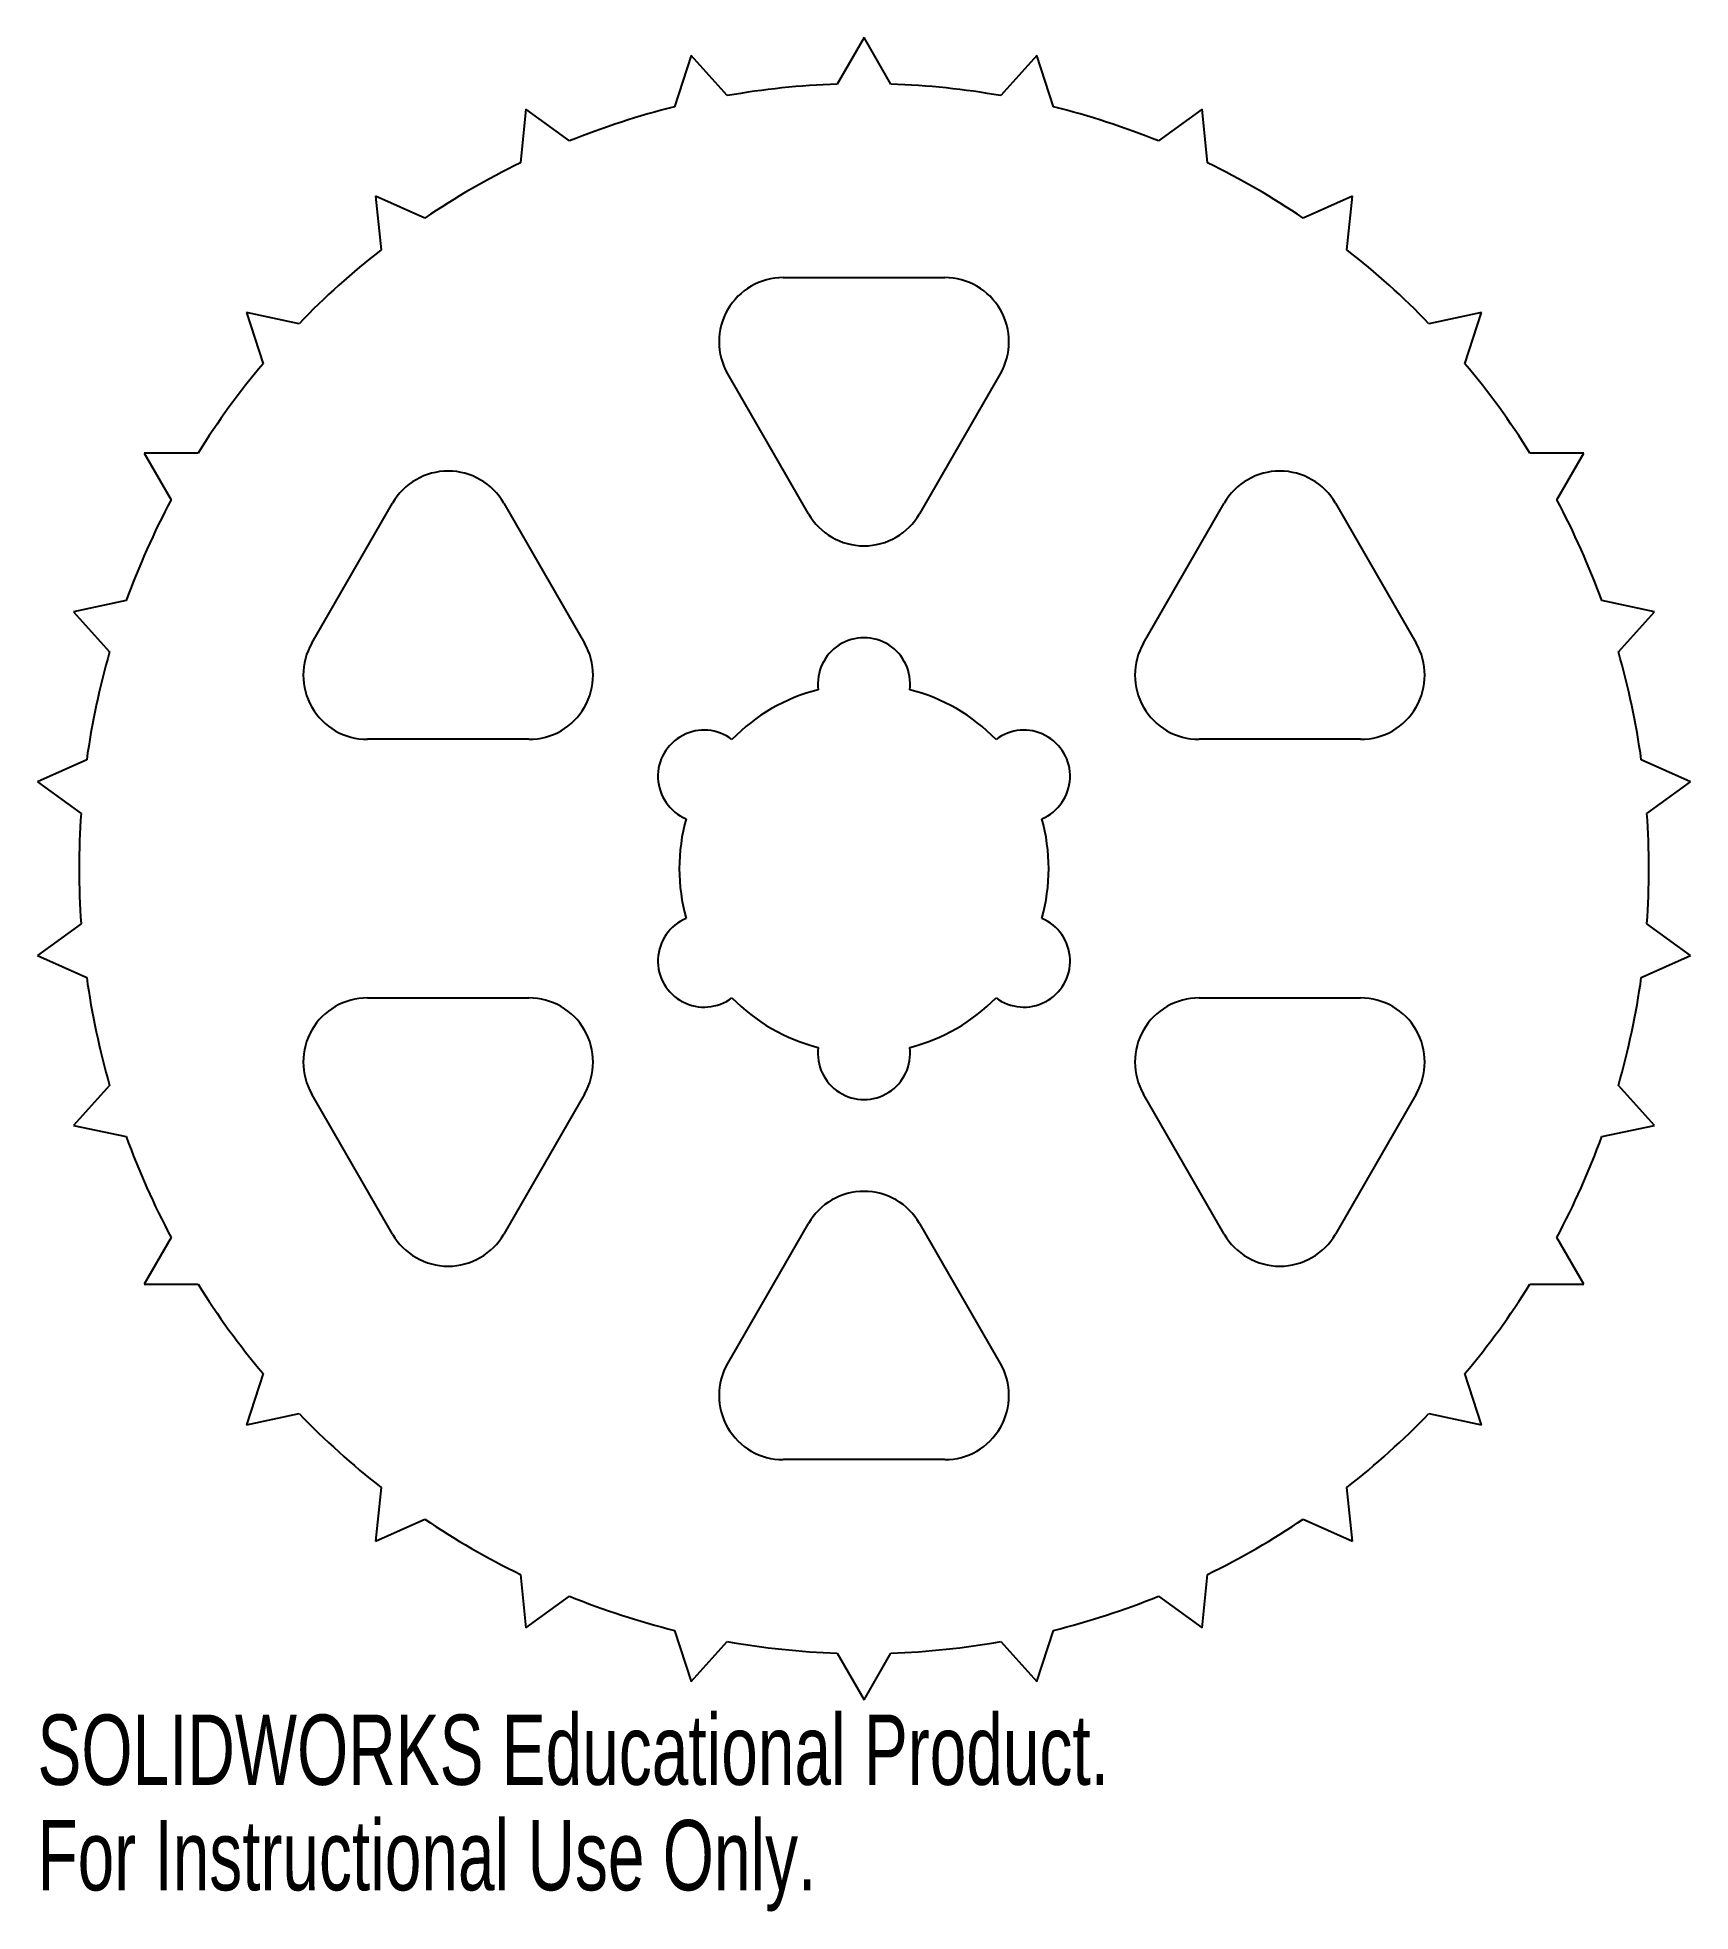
# Model space of a CAD drawing. Header units: inches. Extents: x -2.24 to 2.24, y -2.82 to 2.25.
import ezdxf

# ---------------------------------------------------------------- set-up
doc = ezdxf.new("R2010")
doc.units = ezdxf.units.IN
doc.header["$MEASUREMENT"] = 0
doc.styles.add('SLDTEXTSTYLE0', font='TXT', dxfattribs={"width": 0.7})

msp = doc.modelspace()

# ---------------------------------------------------------------- linework, layer by layer
at = {"color": 7, "linetype": 'Continuous', "lineweight": 25}
for p, q in [((0, 2.25), (-0.0729, 2.1237)), ((0.0729, 2.1237), (0, 2.25)), ((-0.4678, 2.2008), (-0.5129, 2.0622)), ((-0.3703, 2.0925), (-0.4678, 2.2008)), ((0.4678, 2.2008), (0.3703, 2.0925)), ((0.5129, 2.0622), (0.4678, 2.2008)), ((-0.9152, 2.0555), (-0.9304, 1.9105)), ((-0.7972, 1.9698), (-0.9152, 2.0555)), ((0.9152, 2.0555), (0.7972, 1.9698)), ((0.9304, 1.9105), (0.9152, 2.0555)), ((-1.3225, 1.8203), (-1.3073, 1.6753)), ((-1.1893, 1.761), (-1.3225, 1.8203)), ((1.3225, 1.8203), (1.1893, 1.761)), ((1.3073, 1.6753), (1.3225, 1.8203)), ((-0.2186, 1.6), (0.2186, 1.6)), ((-1.6721, 1.5055), (-1.627, 1.3669)), ((-1.5295, 1.4752), (-1.6721, 1.5055)), ((1.6721, 1.5055), (1.5295, 1.4752)), ((1.627, 1.3669), (1.6721, 1.5055)), ((-0.1505, 0.9607), (-0.3691, 1.3393)), ((0.3691, 1.3393), (0.1505, 0.9607)), ((-1.9486, 1.125), (-1.8757, 0.9987)), ((-1.8028, 1.125), (-1.9486, 1.125)), ((1.9486, 1.125), (1.8028, 1.125)), ((1.8757, 0.9987), (1.9486, 1.125)), ((-1.4949, 0.6107), (-1.2763, 0.9893)), ((-0.9753, 0.9893), (-0.7567, 0.6107)), ((0.7567, 0.6107), (0.9753, 0.9893)), ((1.2763, 0.9893), (1.4949, 0.6107)), ((-1.9973, 0.7256), (-2.1399, 0.6953)), ((2.1399, 0.6953), (1.9973, 0.7256)), ((-2.1399, 0.6953), (-2.0423, 0.587)), ((2.0423, 0.587), (2.1399, 0.6953)), ((-0.9072, 0.35), (-1.3444, 0.35)), ((1.3444, 0.35), (0.9072, 0.35)), ((-2.1045, 0.2945), (-2.2377, 0.2352)), ((2.2377, 0.2352), (2.1045, 0.2945)), ((-2.2377, 0.2352), (-2.1197, 0.1495)), ((2.1197, 0.1495), (2.2377, 0.2352)), ((-2.1197, -0.1495), (-2.2377, -0.2352)), ((2.2377, -0.2352), (2.1197, -0.1495)), ((-2.2377, -0.2352), (-2.1045, -0.2945)), ((2.1045, -0.2945), (2.2377, -0.2352)), ((-1.3444, -0.35), (-0.9072, -0.35)), ((0.9072, -0.35), (1.3444, -0.35)), ((-2.0423, -0.587), (-2.1399, -0.6953)), ((2.1399, -0.6953), (2.0423, -0.587)), ((-1.2763, -0.9893), (-1.4949, -0.6107)), ((-0.7567, -0.6107), (-0.9753, -0.9893)), ((0.9753, -0.9893), (0.7567, -0.6107)), ((1.4949, -0.6107), (1.2763, -0.9893)), ((-2.1399, -0.6953), (-1.9973, -0.7256)), ((1.9973, -0.7256), (2.1399, -0.6953)), ((-0.3691, -1.3393), (-0.1505, -0.9607)), ((0.1505, -0.9607), (0.3691, -1.3393)), ((-1.8757, -0.9987), (-1.9486, -1.125)), ((1.9486, -1.125), (1.8757, -0.9987)), ((-1.9486, -1.125), (-1.8028, -1.125)), ((1.8028, -1.125), (1.9486, -1.125)), ((-1.627, -1.3669), (-1.6721, -1.5055)), ((1.6721, -1.5055), (1.627, -1.3669)), ((-1.6721, -1.5055), (-1.5295, -1.4752)), ((1.5295, -1.4752), (1.6721, -1.5055)), ((0.2186, -1.6), (-0.2186, -1.6)), ((-1.3073, -1.6753), (-1.3225, -1.8203)), ((1.3225, -1.8203), (1.3073, -1.6753)), ((-1.3225, -1.8203), (-1.1893, -1.761)), ((1.1893, -1.761), (1.3225, -1.8203)), ((-0.9304, -1.9105), (-0.9152, -2.0555)), ((0.9152, -2.0555), (0.9304, -1.9105)), ((-0.9152, -2.0555), (-0.7972, -1.9698)), ((0.7972, -1.9698), (0.9152, -2.0555)), ((-0.5129, -2.0622), (-0.4678, -2.2008)), ((0.4678, -2.2008), (0.5129, -2.0622)), ((-0.4678, -2.2008), (-0.3703, -2.0925)), ((-0.0729, -2.1237), (0, -2.25)), ((0, -2.25), (0.0729, -2.1237)), ((0.3703, -2.0925), (0.4678, -2.2008))]:
    msp.add_line(p, q, dxfattribs=at)
for centre, radius, start, end in [((0, 0), 2.125, 91.9657, 100.0343), ((0, 0), 2.125, 79.9657, 88.0343), ((0, 0), 2.125, 103.9657, 112.0343), ((0, 0), 2.125, 67.9657, 76.0343), ((0, 0), 2.125, 115.9657, 124.0343), ((0, 0), 2.125, 55.9657, 64.0343), ((0, 0), 2.125, 127.9657, 136.0343), ((0, 0), 2.125, 43.9657, 52.0343), ((-0.2186, 1.4262), 0.1738, 90, 210), ((0.2186, 1.4262), 0.1738, 330, 90), ((0, 0), 2.125, 139.9657, 148.0343), ((0, 0), 2.125, 31.9657, 40.0343), ((-1.1258, 0.9024), 0.1738, 30, 150), ((1.1258, 0.9024), 0.1738, 30, 150), ((0, 0), 2.125, 151.9657, 160.0343), ((0, 0), 2.125, 19.9657, 28.0343), ((0, 1.0476), 0.1738, 210, 330), ((-1.3444, 0.5238), 0.1738, 150, 270), ((-0.9072, 0.5238), 0.1738, 270, 30), ((0, 0.5), 0.125, 352.8192, 187.1808), ((0.9072, 0.5238), 0.1738, 150, 270), ((1.3444, 0.5238), 0.1738, 270, 30), ((0, 0), 2.125, 163.9657, 172.0343), ((0, 0), 2.125, 7.9657, 16.0343), ((0, 0), 0.5, 104.3615, 135.6385), ((0, 0), 0.5, 44.3615, 75.6385), ((-0.433, 0.25), 0.125, 52.8192, 247.1808), ((0.433, 0.25), 0.125, 292.8192, 127.1808), ((0, 0), 2.125, 175.9657, 184.0343), ((0, 0), 0.5, 164.3615, 195.6385), ((0, 0), 0.5, 344.3615, 15.6385), ((0, 0), 2.125, 355.9657, 4.0343), ((-0.433, -0.25), 0.125, 112.8192, 307.1808), ((0.433, -0.25), 0.125, 232.8192, 67.1808), ((0, 0), 2.125, 187.9657, 196.0343), ((0, 0), 2.125, 343.9657, 352.0343), ((-1.3444, -0.5238), 0.1738, 90, 210), ((-0.9072, -0.5238), 0.1738, 330, 90), ((0, 0), 0.5, 224.3615, 255.6385), ((0, 0), 0.5, 284.3615, 315.6385), ((0.9072, -0.5238), 0.1738, 90, 210), ((1.3444, -0.5238), 0.1738, 330, 90), ((0, -0.5), 0.125, 172.8192, 7.1808), ((0, 0), 2.125, 199.9657, 208.0343), ((0, 0), 2.125, 331.9657, 340.0343), ((0, -1.0476), 0.1738, 30, 150), ((-1.1258, -0.9024), 0.1738, 210, 330), ((1.1258, -0.9024), 0.1738, 210, 330), ((0, 0), 2.125, 211.9657, 220.0343), ((0, 0), 2.125, 319.9657, 328.0343), ((-0.2186, -1.4262), 0.1738, 150, 270), ((0.2186, -1.4262), 0.1738, 270, 30), ((0, 0), 2.125, 223.9657, 232.0343), ((0, 0), 2.125, 307.9657, 316.0343), ((0, 0), 2.125, 235.9657, 244.0343), ((0, 0), 2.125, 295.9657, 304.0343), ((0, 0), 2.125, 247.9657, 256.0343), ((0, 0), 2.125, 283.9657, 292.0343), ((0, 0), 2.125, 259.9657, 268.0343), ((0, 0), 2.125, 271.9657, 280.0343)]:
    msp.add_arc(centre, radius, start, end, dxfattribs=at)

# ---------------------------------------------------------------- texts
at = {"color": 7, "linetype": 'Continuous', "char_height": 0.1903, "attachment_point": 1, "style": 'SLDTEXTSTYLE0'}
for s, insert in [('SOLIDWORKS Educational Product.', (-2.2377, -2.2901)), ('For Instructional Use Only.', (-2.2377, -2.5756))]:
    msp.add_mtext(s, dxfattribs=dict(at, insert=insert))

doc.saveas('drawing.dxf')
